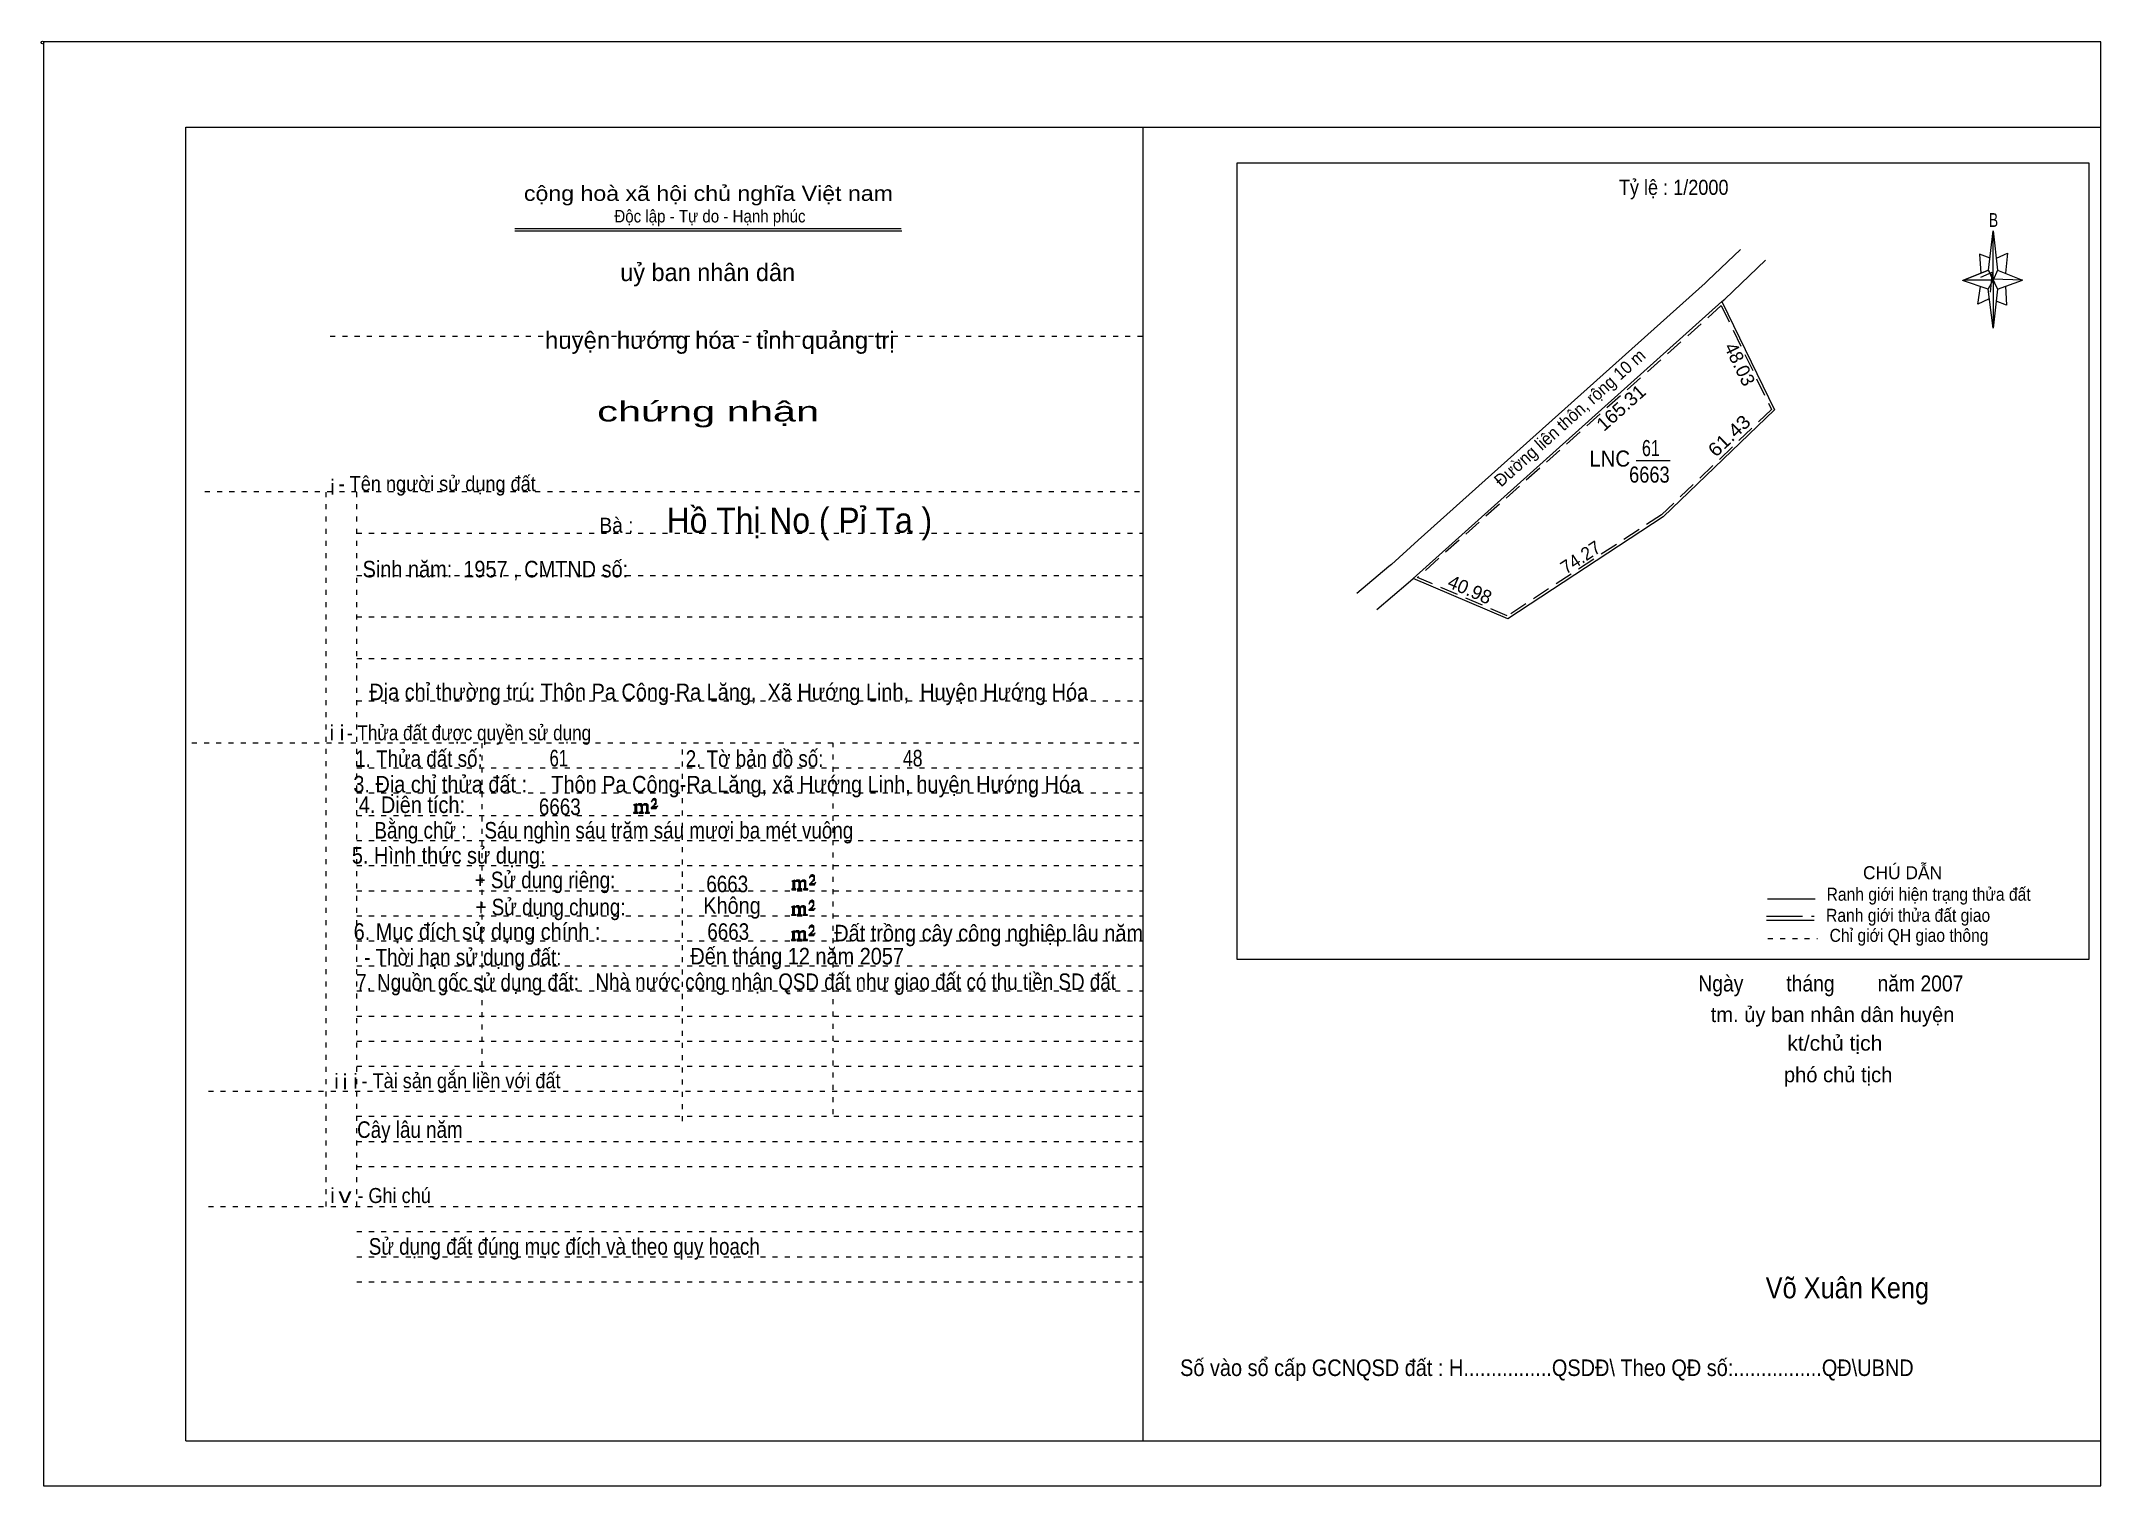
# Model space of a CAD drawing. Header units: centimetres. Extents: x -1.6 to 39.5, y -3.3 to 25.5.
import ezdxf
from ezdxf.enums import TextEntityAlignment as Align

# ---------------------------------------------------------------- set-up
doc = ezdxf.new("R2010")
doc.units = ezdxf.units.CM
doc.header["$LTSCALE"] = 0.12
for name, pattern in [('DOTTED', [1.5, 0.3, -1.2]), ('LONG_DASHED', [7.5, 6, -1.5]), ('MEDIUM_DASHED', [4.5, 3, -1.5])]:
    doc.linetypes.add(name, pattern=pattern)
for name, color, linetype, lineweight in [('1', 7, 'DOTTED', 13), ('10', 7, 'Continuous', 13), ('13', 7, 'Continuous', 13), ('4', 7, 'Continuous', 13), ('5', 7, 'Continuous', 13), ('50', 7, 'Continuous', 13)]:
    doc.layers.add(name, color=color, linetype=linetype, lineweight=lineweight)
doc.layers.add('30', color=7, linetype='Continuous')
doc.layers.add('33', color=7, linetype='Continuous')

msp = doc.modelspace()

# ---------------------------------------------------------------- hatches: boundary and pattern name
at = {"layer": '50'}
for points in [[(10.27, 10.13), (10.27, 10.12), (10.27, 10.11), (10.25, 10.11), (10.24, 10.11), (10.24, 10.1), (10.33, 10.1), (10.33, 10.11), (10.32, 10.11), (10.31, 10.11), (10.31, 10.12), (10.31, 10.13), (10.31, 10.24), (10.31, 10.25), (10.32, 10.26), (10.34, 10.26), (10.35, 10.26), (10.36, 10.26), (10.37, 10.25), (10.39, 10.22), (10.39, 10.13), (10.37, 10.12), (10.37, 10.11), (10.36, 10.11), (10.35, 10.11), (10.35, 10.1), (10.44, 10.1), (10.44, 10.11), (10.43, 10.11), (10.42, 10.11), (10.42, 10.12), (10.42, 10.13), (10.42, 10.24), (10.44, 10.26), (10.45, 10.26), (10.46, 10.26), (10.49, 10.26), (10.49, 10.25), (10.5, 10.24), (10.5, 10.22), (10.5, 10.13), (10.5, 10.12), (10.49, 10.11), (10.49, 10.11), (10.47, 10.11), (10.47, 10.1), (10.56, 10.1), (10.56, 10.11), (10.55, 10.11), (10.54, 10.11), (10.53, 10.12), (10.53, 10.13), (10.53, 10.2), (10.53, 10.25), (10.53, 10.26), (10.52, 10.27), (10.5, 10.28), (10.47, 10.28), (10.46, 10.28), (10.44, 10.27), (10.41, 10.25), (10.41, 10.26), (10.4, 10.28), (10.39, 10.28), (10.37, 10.28), (10.35, 10.28), (10.34, 10.28), (10.32, 10.26), (10.31, 10.26), (10.31, 10.25), (10.31, 10.25), (10.31, 10.26), (10.31, 10.28), (10.24, 10.26), (10.24, 10.26), (10.25, 10.26), (10.27, 10.25), (10.27, 10.24), (10.27, 10.23)], [(10.69, 10.19), (10.72, 10.24), (10.72, 10.24), (10.71, 10.22), (10.69, 10.22), (10.68, 10.22), (10.63, 10.22), (10.66, 10.26), (10.67, 10.27), (10.69, 10.28), (10.69, 10.3), (10.69, 10.32), (10.69, 10.34), (10.69, 10.35), (10.69, 10.37), (10.68, 10.38), (10.67, 10.38), (10.66, 10.39), (10.65, 10.39), (10.63, 10.38), (10.63, 10.38), (10.62, 10.37), (10.61, 10.35), (10.59, 10.33), (10.61, 10.33), (10.61, 10.35), (10.62, 10.35), (10.63, 10.36), (10.65, 10.36), (10.66, 10.36), (10.67, 10.35), (10.68, 10.35), (10.68, 10.32), (10.68, 10.3), (10.66, 10.28), (10.66, 10.26), (10.65, 10.25), (10.59, 10.2), (10.59, 10.19)], [(13.42, 8.61), (13.42, 8.6), (13.42, 8.59), (13.41, 8.59), (13.4, 8.59), (13.4, 8.57), (13.48, 8.57), (13.48, 8.59), (13.47, 8.59), (13.46, 8.59), (13.46, 8.6), (13.46, 8.61), (13.46, 8.72), (13.46, 8.73), (13.47, 8.74), (13.5, 8.74), (13.51, 8.74), (13.52, 8.74), (13.53, 8.73), (13.54, 8.69), (13.54, 8.61), (13.53, 8.6), (13.53, 8.59), (13.52, 8.59), (13.51, 8.59), (13.51, 8.57), (13.6, 8.57), (13.6, 8.59), (13.58, 8.59), (13.57, 8.59), (13.57, 8.6), (13.57, 8.61), (13.57, 8.72), (13.6, 8.74), (13.61, 8.74), (13.62, 8.74), (13.64, 8.74), (13.64, 8.73), (13.65, 8.72), (13.65, 8.69), (13.65, 8.61), (13.65, 8.6), (13.64, 8.59), (13.64, 8.59), (13.63, 8.59), (13.63, 8.57), (13.72, 8.57), (13.72, 8.59), (13.7, 8.59), (13.69, 8.59), (13.68, 8.6), (13.68, 8.61), (13.68, 8.68), (13.68, 8.73), (13.68, 8.74), (13.67, 8.75), (13.65, 8.76), (13.63, 8.76), (13.62, 8.76), (13.6, 8.75), (13.56, 8.73), (13.56, 8.74), (13.55, 8.76), (13.54, 8.76), (13.53, 8.76), (13.51, 8.76), (13.5, 8.76), (13.47, 8.74), (13.46, 8.74), (13.46, 8.73), (13.46, 8.73), (13.46, 8.74), (13.46, 8.76), (13.4, 8.74), (13.4, 8.74), (13.41, 8.74), (13.42, 8.73), (13.42, 8.72), (13.42, 8.71)], [(13.85, 8.67), (13.87, 8.72), (13.87, 8.72), (13.86, 8.69), (13.85, 8.69), (13.84, 8.69), (13.78, 8.69), (13.82, 8.74), (13.83, 8.75), (13.85, 8.76), (13.85, 8.78), (13.85, 8.79), (13.85, 8.82), (13.85, 8.83), (13.85, 8.85), (13.84, 8.86), (13.83, 8.86), (13.82, 8.87), (13.8, 8.87), (13.78, 8.86), (13.78, 8.86), (13.77, 8.85), (13.76, 8.83), (13.75, 8.81), (13.76, 8.81), (13.76, 8.83), (13.77, 8.83), (13.78, 8.84), (13.8, 8.84), (13.82, 8.84), (13.83, 8.83), (13.84, 8.83), (13.84, 8.79), (13.84, 8.78), (13.82, 8.76), (13.82, 8.74), (13.8, 8.73), (13.75, 8.68), (13.75, 8.67)], [(13.41, 8.09), (13.41, 8.08), (13.41, 8.07), (13.4, 8.07), (13.39, 8.07), (13.39, 8.06), (13.48, 8.06), (13.48, 8.07), (13.47, 8.07), (13.45, 8.07), (13.45, 8.08), (13.45, 8.09), (13.45, 8.2), (13.45, 8.21), (13.47, 8.23), (13.49, 8.23), (13.5, 8.23), (13.51, 8.23), (13.52, 8.21), (13.53, 8.18), (13.53, 8.09), (13.52, 8.08), (13.52, 8.07), (13.51, 8.07), (13.5, 8.07), (13.5, 8.06), (13.59, 8.06), (13.59, 8.07), (13.58, 8.07), (13.57, 8.07), (13.57, 8.08), (13.57, 8.09), (13.57, 8.2), (13.59, 8.23), (13.6, 8.23), (13.61, 8.23), (13.63, 8.23), (13.63, 8.21), (13.64, 8.2), (13.64, 8.18), (13.64, 8.09), (13.64, 8.08), (13.63, 8.07), (13.63, 8.07), (13.62, 8.07), (13.62, 8.06), (13.71, 8.06), (13.71, 8.07), (13.7, 8.07), (13.69, 8.07), (13.67, 8.08), (13.67, 8.09), (13.67, 8.17), (13.67, 8.21), (13.67, 8.23), (13.66, 8.24), (13.64, 8.25), (13.62, 8.25), (13.61, 8.25), (13.59, 8.24), (13.55, 8.21), (13.55, 8.23), (13.54, 8.25), (13.53, 8.25), (13.52, 8.25), (13.5, 8.25), (13.49, 8.25), (13.47, 8.23), (13.45, 8.23), (13.45, 8.21), (13.45, 8.21), (13.45, 8.23), (13.45, 8.25), (13.39, 8.23), (13.39, 8.23), (13.4, 8.23), (13.41, 8.21), (13.41, 8.2), (13.41, 8.19)], [(13.84, 8.16), (13.86, 8.2), (13.86, 8.2), (13.85, 8.18), (13.84, 8.18), (13.83, 8.18), (13.77, 8.18), (13.81, 8.23), (13.82, 8.24), (13.84, 8.25), (13.84, 8.27), (13.84, 8.28), (13.84, 8.3), (13.84, 8.31), (13.84, 8.34), (13.83, 8.35), (13.82, 8.35), (13.81, 8.36), (13.8, 8.36), (13.77, 8.35), (13.77, 8.35), (13.76, 8.34), (13.75, 8.31), (13.74, 8.29), (13.75, 8.29), (13.75, 8.31), (13.76, 8.31), (13.77, 8.33), (13.8, 8.33), (13.81, 8.33), (13.82, 8.31), (13.83, 8.31), (13.83, 8.28), (13.83, 8.27), (13.81, 8.25), (13.81, 8.23), (13.8, 8.21), (13.74, 8.17), (13.74, 8.16)], [(13.84, 7.66), (13.86, 7.71), (13.86, 7.71), (13.85, 7.68), (13.84, 7.68), (13.83, 7.68), (13.77, 7.68), (13.81, 7.73), (13.82, 7.74), (13.84, 7.75), (13.84, 7.77), (13.84, 7.78), (13.84, 7.81), (13.84, 7.82), (13.84, 7.84), (13.83, 7.85), (13.82, 7.85), (13.81, 7.86), (13.79, 7.86), (13.77, 7.85), (13.77, 7.85), (13.76, 7.84), (13.75, 7.82), (13.74, 7.8), (13.75, 7.8), (13.75, 7.82), (13.76, 7.82), (13.77, 7.83), (13.79, 7.83), (13.81, 7.83), (13.82, 7.82), (13.83, 7.82), (13.83, 7.78), (13.83, 7.77), (13.81, 7.75), (13.81, 7.73), (13.79, 7.72), (13.74, 7.67), (13.74, 7.66)], [(13.41, 7.6), (13.41, 7.59), (13.41, 7.58), (13.4, 7.58), (13.39, 7.58), (13.39, 7.56), (13.47, 7.56), (13.47, 7.58), (13.46, 7.58), (13.45, 7.58), (13.45, 7.59), (13.45, 7.6), (13.45, 7.71), (13.45, 7.72), (13.46, 7.73), (13.49, 7.73), (13.5, 7.73), (13.51, 7.73), (13.52, 7.72), (13.53, 7.68), (13.53, 7.6), (13.52, 7.59), (13.52, 7.58), (13.51, 7.58), (13.5, 7.58), (13.5, 7.56), (13.59, 7.56), (13.59, 7.58), (13.57, 7.58), (13.56, 7.58), (13.56, 7.59), (13.56, 7.6), (13.56, 7.71), (13.59, 7.73), (13.6, 7.73), (13.61, 7.73), (13.63, 7.73), (13.63, 7.72), (13.64, 7.71), (13.64, 7.68), (13.64, 7.6), (13.64, 7.59), (13.63, 7.58), (13.63, 7.58), (13.62, 7.58), (13.62, 7.56), (13.71, 7.56), (13.71, 7.58), (13.69, 7.58), (13.68, 7.58), (13.67, 7.59), (13.67, 7.6), (13.67, 7.67), (13.67, 7.72), (13.67, 7.73), (13.66, 7.74), (13.64, 7.75), (13.62, 7.75), (13.61, 7.75), (13.59, 7.74), (13.55, 7.72), (13.55, 7.73), (13.54, 7.75), (13.53, 7.75), (13.52, 7.75), (13.5, 7.75), (13.49, 7.75), (13.46, 7.73), (13.45, 7.73), (13.45, 7.72), (13.45, 7.72), (13.45, 7.73), (13.45, 7.75), (13.39, 7.73), (13.39, 7.73), (13.4, 7.73), (13.41, 7.72), (13.41, 7.71), (13.41, 7.7)]]:
    msp.add_hatch(color=256, dxfattribs=at).paths.add_polyline_path(points)

# ---------------------------------------------------------------- linework, layer by layer
at = {"layer": '1', "linetype": 'Continuous'}
for p, q in [((1.31, -2.42), (1.31, 23.78)), ((1.31, 23.78), (39.51, 23.78)), ((20.41, -2.42), (20.41, 23.78)), ((39.51, -2.42), (39.51, 23.78)), ((7.87, 21.76), (15.58, 21.76)), ((7.87, 21.71), (15.59, 21.71)), ((37.26, 20.55), (36.75, 20.72)), ((1.31, -2.42), (39.51, -2.42))]:
    msp.add_line(p, q, dxfattribs=at)
at = {"layer": '1'}
for p, q in [((4.19, 19.61), (20.41, 19.61)), ((1.69, 16.51), (20.41, 16.51)), ((4.11, 2.25), (4.11, 16.51)), ((4.72, 2.25), (4.72, 16.51)), ((4.72, 15.68), (20.41, 15.68)), ((4.72, 14.84), (20.41, 14.84)), ((4.72, 14.01), (20.41, 14.01)), ((4.72, 13.18), (20.41, 13.18)), ((4.72, 12.34), (20.41, 12.34)), ((1.43, 11.5), (20.41, 11.5)), ((7.22, 5.05), (7.22, 11.5)), ((11.22, 3.95), (11.22, 11.5)), ((14.22, 4.09), (14.22, 11.5)), ((4.72, 11), (20.41, 11)), ((4.72, 10.5), (20.41, 10.5)), ((4.72, 10.05), (20.41, 10.05)), ((4.72, 9.55), (20.41, 9.55)), ((4.72, 9.05), (20.41, 9.05)), ((4.72, 8.55), (20.41, 8.55)), ((4.72, 8.05), (20.41, 8.05)), ((4.72, 7.55), (20.41, 7.55)), ((4.72, 7.05), (20.41, 7.05)), ((4.72, 6.55), (20.41, 6.55)), ((4.72, 6.05), (20.41, 6.05)), ((4.72, 5.55), (20.41, 5.55)), ((4.72, 5.05), (20.41, 5.05)), ((1.76, 4.55), (20.41, 4.55)), ((4.72, 4.05), (20.41, 4.05)), ((4.72, 3.55), (20.41, 3.55)), ((4.72, 3.05), (20.41, 3.05)), ((1.76, 2.25), (20.41, 2.25)), ((4.72, 1.75), (20.41, 1.75)), ((4.72, 1.25), (20.41, 1.25)), ((4.72, 0.75), (20.41, 0.75))]:
    msp.add_line(p, q, dxfattribs=at)
at = {"layer": '1', "linetype": 'Continuous'}
msp.add_lwpolyline([(-1.53, -3.32), (39.51, -3.32), (39.51, 25.48), (-1.53, 25.48)], close=True, dxfattribs=at)
msp.add_lwpolyline([(37.27, 20.35), (37.06, 20.25), (37.11, 20.6)], dxfattribs=at)
at = {"layer": '10'}
for p, q in [((31.62, 20.67), (25.89, 15.54)), ((31.95, 20.3), (25.79, 14.78)), ((25.31, 15.02), (24.67, 14.48))]:
    msp.add_line(p, q, dxfattribs=at)
at = {"layer": '10', "linetype": 'MEDIUM_DASHED'}
msp.add_line((31.94, 20.22), (25.88, 14.8), dxfattribs=at)
at = {"layer": '10'}
for points in [[(32.32, 21.34), (31.67, 20.72), (31.62, 20.67)], [(31.95, 20.3), (32.01, 20.35), (32.82, 21.13)], [(31.95, 20.3), (33, 18.14), (30.78, 16.01), (27.68, 13.97), (25.79, 14.78)], [(25.89, 15.54), (25.36, 15.06), (25.31, 15.02)], [(25.07, 14.16), (25.69, 14.69), (25.79, 14.78)]]:
    msp.add_lwpolyline(points, dxfattribs=at)
at = {"layer": '10', "linetype": 'MEDIUM_DASHED'}
msp.add_lwpolyline([(31.94, 20.22), (32.94, 18.15), (30.75, 16.05), (27.67, 14.03), (25.88, 14.8)], dxfattribs=at)
at = {"layer": '13'}
msp.add_line((30.24, 17.13), (30.92, 17.13), dxfattribs=at)
at = {"layer": '4'}
for p, q in [((32.86, 8.39), (33.81, 8.39)), ((32.84, 7.96), (33.79, 7.96))]:
    msp.add_line(p, q, dxfattribs=at)
at = {"layer": '4', "linetype": 'LONG_DASHED'}
msp.add_line((32.84, 8.04), (33.79, 8.04), dxfattribs=at)
at = {"layer": '4', "linetype": 'DOTTED'}
msp.add_line((32.87, 7.6), (33.86, 7.6), dxfattribs=at)
at = {"layer": '4'}
msp.add_lwpolyline([(22.28, 23.07), (39.27, 23.07), (39.27, 7.18), (22.28, 7.18)], close=True, dxfattribs=at)
msp.add_circle((-1.55, 25.47), 0.025, dxfattribs=at)
at = {"layer": '5'}
for p, q in [((37.27, 20.93), (37.36, 21.71)), ((37.45, 20.55), (37.36, 19.77)), ((37.45, 20.93), (37.95, 20.73)), ((37.61, 20.61), (37.63, 20.23)), ((37.63, 20.23), (37.42, 20.31))]:
    msp.add_line(p, q, dxfattribs=at)
for points in [[(37.36, 21.71), (37.45, 20.93), (37.36, 20.73)], [(37.36, 20.73), (36.77, 20.73), (37.27, 20.93), (37.45, 20.55), (37.95, 20.73), (37.36, 20.75)], [(37.36, 20.73), (37.36, 19.77), (37.26, 20.55)]]:
    msp.add_lwpolyline(points, close=True, dxfattribs=at)
for points in [[(37.3, 21.17), (37.09, 21.25), (37.12, 20.87)], [(37.43, 21.17), (37.65, 21.27), (37.61, 20.87)], [(37.36, 20.73), (37.27, 20.93), (36.77, 20.73)], [(37.12, 20.79), (37.34, 20.89), (37.3, 20.49)], [(37.36, 20.73), (37.45, 20.55), (37.95, 20.73)]]:
    msp.add_lwpolyline(points, dxfattribs=at)
at = {"layer": '50'}
for points in [[(10.27, 10.13), (10.27, 10.12), (10.27, 10.11), (10.25, 10.11), (10.24, 10.11), (10.24, 10.1), (10.33, 10.1), (10.33, 10.11), (10.32, 10.11), (10.31, 10.11), (10.31, 10.12), (10.31, 10.13), (10.31, 10.24), (10.31, 10.25), (10.32, 10.26), (10.34, 10.26), (10.35, 10.26), (10.36, 10.26), (10.37, 10.25), (10.39, 10.22), (10.39, 10.13), (10.37, 10.12), (10.37, 10.11), (10.36, 10.11), (10.35, 10.11), (10.35, 10.1), (10.44, 10.1), (10.44, 10.11), (10.43, 10.11), (10.42, 10.11), (10.42, 10.12), (10.42, 10.13), (10.42, 10.24), (10.44, 10.26), (10.45, 10.26), (10.46, 10.26), (10.49, 10.26), (10.49, 10.25), (10.5, 10.24), (10.5, 10.22), (10.5, 10.13), (10.5, 10.12), (10.49, 10.11), (10.49, 10.11), (10.47, 10.11), (10.47, 10.1), (10.56, 10.1), (10.56, 10.11), (10.55, 10.11), (10.54, 10.11), (10.53, 10.12), (10.53, 10.13), (10.53, 10.2), (10.53, 10.25), (10.53, 10.26), (10.52, 10.27), (10.5, 10.28), (10.47, 10.28), (10.46, 10.28), (10.44, 10.27), (10.41, 10.25), (10.41, 10.26), (10.4, 10.28), (10.39, 10.28), (10.37, 10.28), (10.35, 10.28), (10.34, 10.28), (10.32, 10.26), (10.31, 10.26), (10.31, 10.25), (10.31, 10.25), (10.31, 10.26), (10.31, 10.28), (10.24, 10.26), (10.24, 10.26), (10.25, 10.26), (10.27, 10.25), (10.27, 10.24), (10.27, 10.23)], [(10.69, 10.19), (10.72, 10.24), (10.72, 10.24), (10.71, 10.22), (10.69, 10.22), (10.68, 10.22), (10.63, 10.22), (10.66, 10.26), (10.67, 10.27), (10.69, 10.28), (10.69, 10.3), (10.69, 10.32), (10.69, 10.34), (10.69, 10.35), (10.69, 10.37), (10.68, 10.38), (10.67, 10.38), (10.66, 10.39), (10.65, 10.39), (10.63, 10.38), (10.63, 10.38), (10.62, 10.37), (10.61, 10.35), (10.59, 10.33), (10.61, 10.33), (10.61, 10.35), (10.62, 10.35), (10.63, 10.36), (10.65, 10.36), (10.66, 10.36), (10.67, 10.35), (10.68, 10.35), (10.68, 10.32), (10.68, 10.3), (10.66, 10.28), (10.66, 10.26), (10.65, 10.25), (10.59, 10.2), (10.59, 10.19)], [(13.42, 8.61), (13.42, 8.6), (13.42, 8.59), (13.41, 8.59), (13.4, 8.59), (13.4, 8.57), (13.48, 8.57), (13.48, 8.59), (13.47, 8.59), (13.46, 8.59), (13.46, 8.6), (13.46, 8.61), (13.46, 8.72), (13.46, 8.73), (13.47, 8.74), (13.5, 8.74), (13.51, 8.74), (13.52, 8.74), (13.53, 8.73), (13.54, 8.69), (13.54, 8.61), (13.53, 8.6), (13.53, 8.59), (13.52, 8.59), (13.51, 8.59), (13.51, 8.57), (13.6, 8.57), (13.6, 8.59), (13.58, 8.59), (13.57, 8.59), (13.57, 8.6), (13.57, 8.61), (13.57, 8.72), (13.6, 8.74), (13.61, 8.74), (13.62, 8.74), (13.64, 8.74), (13.64, 8.73), (13.65, 8.72), (13.65, 8.69), (13.65, 8.61), (13.65, 8.6), (13.64, 8.59), (13.64, 8.59), (13.63, 8.59), (13.63, 8.57), (13.72, 8.57), (13.72, 8.59), (13.7, 8.59), (13.69, 8.59), (13.68, 8.6), (13.68, 8.61), (13.68, 8.68), (13.68, 8.73), (13.68, 8.74), (13.67, 8.75), (13.65, 8.76), (13.63, 8.76), (13.62, 8.76), (13.6, 8.75), (13.56, 8.73), (13.56, 8.74), (13.55, 8.76), (13.54, 8.76), (13.53, 8.76), (13.51, 8.76), (13.5, 8.76), (13.47, 8.74), (13.46, 8.74), (13.46, 8.73), (13.46, 8.73), (13.46, 8.74), (13.46, 8.76), (13.4, 8.74), (13.4, 8.74), (13.41, 8.74), (13.42, 8.73), (13.42, 8.72), (13.42, 8.71)], [(13.85, 8.67), (13.87, 8.72), (13.87, 8.72), (13.86, 8.69), (13.85, 8.69), (13.84, 8.69), (13.78, 8.69), (13.82, 8.74), (13.83, 8.75), (13.85, 8.76), (13.85, 8.78), (13.85, 8.79), (13.85, 8.82), (13.85, 8.83), (13.85, 8.85), (13.84, 8.86), (13.83, 8.86), (13.82, 8.87), (13.8, 8.87), (13.78, 8.86), (13.78, 8.86), (13.77, 8.85), (13.76, 8.83), (13.75, 8.81), (13.76, 8.81), (13.76, 8.83), (13.77, 8.83), (13.78, 8.84), (13.8, 8.84), (13.82, 8.84), (13.83, 8.83), (13.84, 8.83), (13.84, 8.79), (13.84, 8.78), (13.82, 8.76), (13.82, 8.74), (13.8, 8.73), (13.75, 8.68), (13.75, 8.67)], [(13.41, 8.09), (13.41, 8.08), (13.41, 8.07), (13.4, 8.07), (13.39, 8.07), (13.39, 8.06), (13.48, 8.06), (13.48, 8.07), (13.47, 8.07), (13.45, 8.07), (13.45, 8.08), (13.45, 8.09), (13.45, 8.2), (13.45, 8.21), (13.47, 8.23), (13.49, 8.23), (13.5, 8.23), (13.51, 8.23), (13.52, 8.21), (13.53, 8.18), (13.53, 8.09), (13.52, 8.08), (13.52, 8.07), (13.51, 8.07), (13.5, 8.07), (13.5, 8.06), (13.59, 8.06), (13.59, 8.07), (13.58, 8.07), (13.57, 8.07), (13.57, 8.08), (13.57, 8.09), (13.57, 8.2), (13.59, 8.23), (13.6, 8.23), (13.61, 8.23), (13.63, 8.23), (13.63, 8.21), (13.64, 8.2), (13.64, 8.18), (13.64, 8.09), (13.64, 8.08), (13.63, 8.07), (13.63, 8.07), (13.62, 8.07), (13.62, 8.06), (13.71, 8.06), (13.71, 8.07), (13.7, 8.07), (13.69, 8.07), (13.67, 8.08), (13.67, 8.09), (13.67, 8.17), (13.67, 8.21), (13.67, 8.23), (13.66, 8.24), (13.64, 8.25), (13.62, 8.25), (13.61, 8.25), (13.59, 8.24), (13.55, 8.21), (13.55, 8.23), (13.54, 8.25), (13.53, 8.25), (13.52, 8.25), (13.5, 8.25), (13.49, 8.25), (13.47, 8.23), (13.45, 8.23), (13.45, 8.21), (13.45, 8.21), (13.45, 8.23), (13.45, 8.25), (13.39, 8.23), (13.39, 8.23), (13.4, 8.23), (13.41, 8.21), (13.41, 8.2), (13.41, 8.19)], [(13.84, 8.16), (13.86, 8.2), (13.86, 8.2), (13.85, 8.18), (13.84, 8.18), (13.83, 8.18), (13.77, 8.18), (13.81, 8.23), (13.82, 8.24), (13.84, 8.25), (13.84, 8.27), (13.84, 8.28), (13.84, 8.3), (13.84, 8.31), (13.84, 8.34), (13.83, 8.35), (13.82, 8.35), (13.81, 8.36), (13.8, 8.36), (13.77, 8.35), (13.77, 8.35), (13.76, 8.34), (13.75, 8.31), (13.74, 8.29), (13.75, 8.29), (13.75, 8.31), (13.76, 8.31), (13.77, 8.33), (13.8, 8.33), (13.81, 8.33), (13.82, 8.31), (13.83, 8.31), (13.83, 8.28), (13.83, 8.27), (13.81, 8.25), (13.81, 8.23), (13.8, 8.21), (13.74, 8.17), (13.74, 8.16)], [(13.84, 7.66), (13.86, 7.71), (13.86, 7.71), (13.85, 7.68), (13.84, 7.68), (13.83, 7.68), (13.77, 7.68), (13.81, 7.73), (13.82, 7.74), (13.84, 7.75), (13.84, 7.77), (13.84, 7.78), (13.84, 7.81), (13.84, 7.82), (13.84, 7.84), (13.83, 7.85), (13.82, 7.85), (13.81, 7.86), (13.79, 7.86), (13.77, 7.85), (13.77, 7.85), (13.76, 7.84), (13.75, 7.82), (13.74, 7.8), (13.75, 7.8), (13.75, 7.82), (13.76, 7.82), (13.77, 7.83), (13.79, 7.83), (13.81, 7.83), (13.82, 7.82), (13.83, 7.82), (13.83, 7.78), (13.83, 7.77), (13.81, 7.75), (13.81, 7.73), (13.79, 7.72), (13.74, 7.67), (13.74, 7.66)], [(13.41, 7.6), (13.41, 7.59), (13.41, 7.58), (13.4, 7.58), (13.39, 7.58), (13.39, 7.56), (13.47, 7.56), (13.47, 7.58), (13.46, 7.58), (13.45, 7.58), (13.45, 7.59), (13.45, 7.6), (13.45, 7.71), (13.45, 7.72), (13.46, 7.73), (13.49, 7.73), (13.5, 7.73), (13.51, 7.73), (13.52, 7.72), (13.53, 7.68), (13.53, 7.6), (13.52, 7.59), (13.52, 7.58), (13.51, 7.58), (13.5, 7.58), (13.5, 7.56), (13.59, 7.56), (13.59, 7.58), (13.57, 7.58), (13.56, 7.58), (13.56, 7.59), (13.56, 7.6), (13.56, 7.71), (13.59, 7.73), (13.6, 7.73), (13.61, 7.73), (13.63, 7.73), (13.63, 7.72), (13.64, 7.71), (13.64, 7.68), (13.64, 7.6), (13.64, 7.59), (13.63, 7.58), (13.63, 7.58), (13.62, 7.58), (13.62, 7.56), (13.71, 7.56), (13.71, 7.58), (13.69, 7.58), (13.68, 7.58), (13.67, 7.59), (13.67, 7.6), (13.67, 7.67), (13.67, 7.72), (13.67, 7.73), (13.66, 7.74), (13.64, 7.75), (13.62, 7.75), (13.61, 7.75), (13.59, 7.74), (13.55, 7.72), (13.55, 7.73), (13.54, 7.75), (13.53, 7.75), (13.52, 7.75), (13.5, 7.75), (13.49, 7.75), (13.46, 7.73), (13.45, 7.73), (13.45, 7.72), (13.45, 7.72), (13.45, 7.73), (13.45, 7.75), (13.39, 7.73), (13.39, 7.73), (13.4, 7.73), (13.41, 7.72), (13.41, 7.71), (13.41, 7.7)]]:
    msp.add_lwpolyline(points, close=True, dxfattribs=at)

# ---------------------------------------------------------------- texts
at = {"layer": '1'}
for s, height, width, p in [('cộng hoà xã hội chủ nghĩa Việt nam', 0.3, 1.15, (11.735, 22.31)), ('Độc lập - Tự do - Hạnh phúc', 0.25, 0.9, (11.765, 21.88)), ('chứng nhận', 0.4, 1.55, (11.73, 17.91)), ('- Tên người sử dụng đất', 0.3, 0.9, (6.325, 16.52)), ('- Thửa đất được quyền sử dụng', 0.3, 0.85, (6.96, 11.55)), ('- Tài sản gắn liền với đất ', 0.3, 0.9, (6.85, 4.61)), ('v', 0.3, 1.3, (4.485, 2.32)), ('- Ghi chú', 0.3, 0.9, (5.465, 2.32))]:
    msp.add_text(s, height=height, dxfattribs=dict(at, width=width)).set_placement(p, align=Align.CENTER)
for s, height, p in [('uỷ ban nhân dân', 0.35, (11.72, 20.71)), ('i', 0.3, (4.235, 16.45)), ('i', 0.3, (4.225, 11.55)), ('i', 0.3, (4.425, 11.55)), ('i', 0.3, (4.315, 4.6)), ('i', 0.3, (4.485, 4.59)), ('i', 0.3, (4.695, 4.6)), ('i', 0.3, (4.235, 2.32))]:
    msp.add_text(s, height=height, dxfattribs=at).set_placement(p, align=Align.CENTER)
at = {"layer": '10'}
for s, height, width, p in [('Tỷ lệ : 1/2000', 0.3, 0.9, (30.99, 22.43)), ('Hồ Thị No ( Pỉ Ta )', 0.5, 0.95, (13.55, 15.69)), ('Võ Xuân Keng', 0.42, 0.9, (34.455, 0.42))]:
    msp.add_text(s, height=height, dxfattribs=dict(at, width=width)).set_placement(p, align=Align.CENTER)
at = {"layer": '10', "width": 0.95}
msp.add_text('Đường liên thôn, rộng 10 m ', height=0.25, rotation=41.864, dxfattribs=at).set_placement((29.032, 17.92), align=Align.CENTER)
at = {"layer": '30'}
for s, height, rotation, p in [('48.03', 0.2699, 295.872, (32.187, 18.994)), ('74.27', 0.26, 33.266, (29.204, 15.092)), ('40.98', 0.27, 336.757, (26.872, 14.433))]:
    msp.add_text(s, height=height, rotation=rotation, dxfattribs=at).set_placement(p, align=Align.CENTER)
for s, height, rotation, width, p in [('165.31', 0.2699, 41.866, 1.05, (30.03, 18.084)), ('61.43', 0.27, 43.826, 1.1, (32.191, 17.527))]:
    msp.add_text(s, height=height, rotation=rotation, dxfattribs=dict(at, width=width)).set_placement(p, align=Align.CENTER)
at = {"layer": '33', "width": 0.95}
msp.add_text('LNC', height=0.32, dxfattribs=at).set_placement((30.12, 17.01), align=Align.RIGHT)
at = {"layer": '33'}
for s, width, p in [('61', 0.75, (30.535, 17.22)), ('6663', 0.85, (30.505, 16.69))]:
    msp.add_text(s, height=0.32, dxfattribs=dict(at, width=width)).set_placement(p, align=Align.CENTER)
at = {"layer": '4'}
msp.add_text('CHÚ DẪN', height=0.2591, dxfattribs=at).set_placement((35.555, 8.78), align=Align.CENTER)
at = {"layer": '4', "width": 0.9}
for s, p in [('Ranh giới hiện trạng thửa đất', (36.075, 8.35)), ('Ranh giới thửa đất giao ', (35.71, 7.93)), ('Chỉ giới QH giao thông', (35.685, 7.53))]:
    msp.add_text(s, height=0.2591, dxfattribs=at).set_placement(p, align=Align.CENTER)
at = {"layer": '5', "width": 0.75}
msp.add_text('B', height=0.276, dxfattribs=at).set_placement((37.37, 21.79), align=Align.CENTER)
at = {"layer": '50'}
for s, height, width, p in [('  huyện hướng hóa - tỉnh quảng trị', 0.34, 1.05, (11.83, 19.36)), ('Bà :', 0.3, 0.95, (9.9, 15.69)), ('Sinh năm:  1957 , CMTND số: ', 0.33, 0.9, (7.54, 14.8)), ('Địa chỉ thường trú: Thôn Pa Công-Ra Lăng,  Xã Hướng Linh,  Huyện Hướng Hóa', 0.33, 0.9, (12.14, 12.35)), ('1. Thửa đất số:  ', 0.33, 0.85, (6.065, 11.02)), ('61', 0.33, 0.75, (8.75, 11.03)), ('2. Tờ bản đồ số:  ', 0.33, 0.85, (12.76, 11.02)), ('48', 0.33, 0.8, (15.81, 11.03)), ('3. Địa chỉ thửa đất : ', 0.33, 0.9, (6.44, 10.51)), ('Thôn Pa Công-Ra Lăng, xã Hướng Linh, huyện Hướng Hóa', 0.33, 0.9, (13.885, 10.51)), ('4. Diện tích: ', 0.33, 0.9, (5.875, 10.1)), ('6663', 0.33, 0.85, (8.77, 10.06)), ('Bằng chữ :', 0.33, 0.85, (5.99, 9.59)), ('Sáu nghìn sáu trăm sáu mươi ba mét vuông', 0.33, 0.85, (10.945, 9.59)), ('5. Hình thức sử dụng:', 0.33, 0.9, (6.555, 9.09)), ('+ Sử dụng riêng:', 0.33, 0.85, (8.475, 8.6)), ('6663', 0.33, 0.85, (12.11, 8.52)), ('+ Sử dụng chung:', 0.33, 0.85, (8.585, 8.06)), ('Không', 0.33, 0.9, (12.205, 8.09)), ('6. Mục đích sử dụng chính :', 0.33, 0.9, (7.12, 7.57)), ('6663', 0.33, 0.85, (12.13, 7.57)), ('Đất trồng cây công nghiệp lâu năm', 0.33, 0.9, (17.325, 7.54)), ('- Thời hạn sử dụng đất:', 0.33, 0.85, (6.835, 7.06)), ('Đến tháng 12 năm 2057', 0.33, 0.9, (13.505, 7.08)), ('7. Nguồn gốc sử dụng đất:', 0.33, 0.85, (6.93, 6.56)), ('Nhà nước công nhận QSD đất như giao đất có thu tiền SD đất ', 0.33, 0.85, (14.725, 6.57)), ('Ngày        tháng        năm 2007', 0.32, 0.9, (34.125, 6.54)), ('kt/chủ tịch', 0.3, 1.05, (34.205, 5.36)), ('Cây lâu năm', 0.33, 0.85, (5.78, 3.62)), ('Sử dụng đất đúng mục đích và theo quy hoạch', 0.33, 0.85, (8.86, 1.29)), ('Số vào sổ cấp GCNQSD đất : H................QSDĐ\\ Theo QĐ số:................QĐ\\UBND', 0.33, 0.9, (28.46, -1.13))]:
    msp.add_text(s, height=height, dxfattribs=dict(at, width=width)).set_placement(p, align=Align.CENTER)
for s, p in [('tm. ủy ban nhân dân huyện ', (34.215, 5.93)), ('phó chủ tịch', (34.27, 4.73))]:
    msp.add_text(s, height=0.3, dxfattribs=at).set_placement(p, align=Align.CENTER)

doc.saveas('drawing.dxf')
